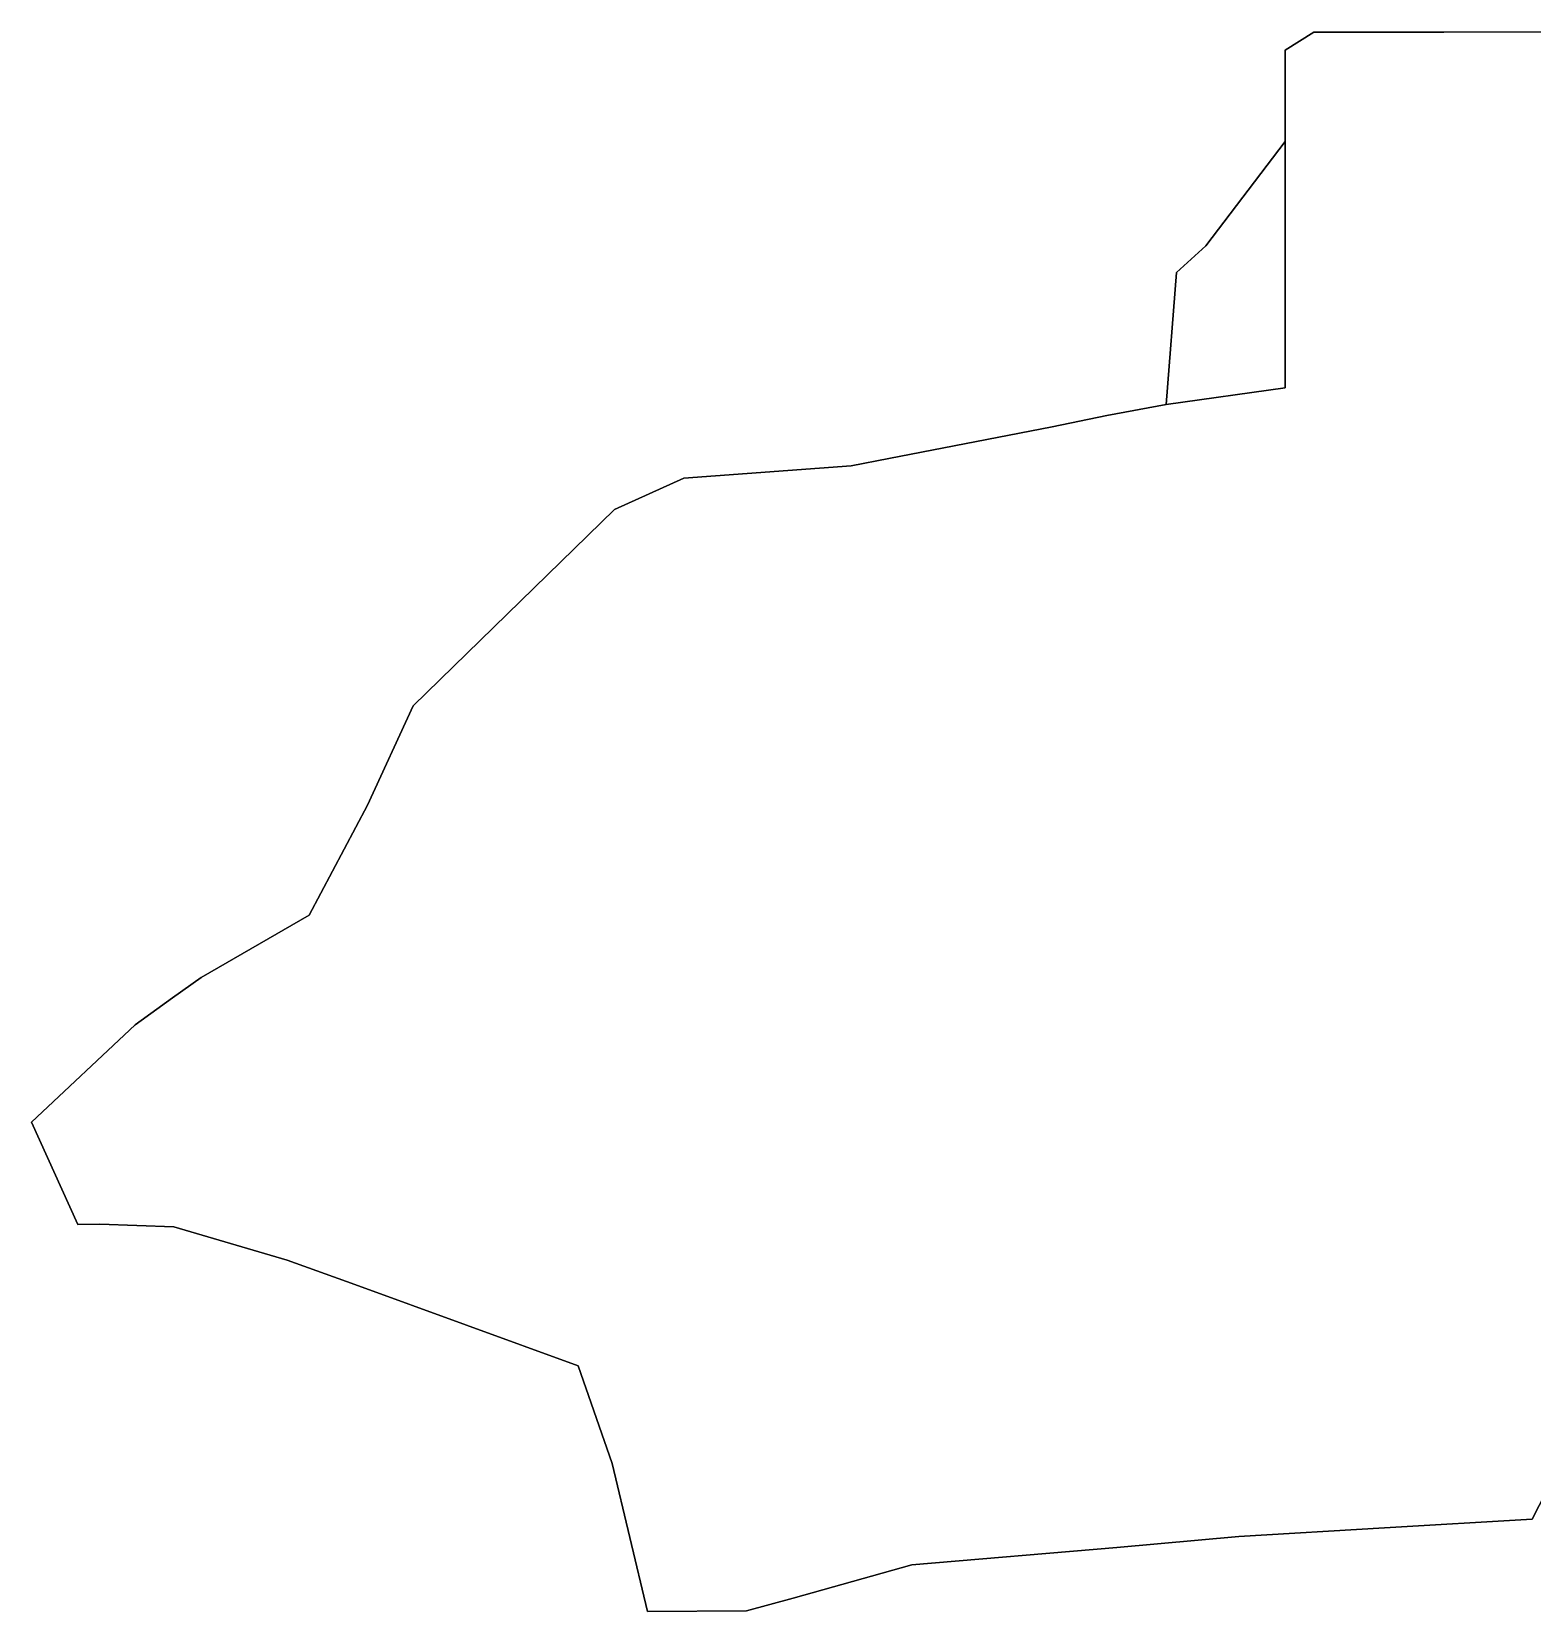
# Model space of a CAD drawing. Extents: x -81.91 to -76.23, y 44.61 to 48.59.
# Drawn here: x -81.911 to -78.127, y 44.606 to 48.59 of the extents above; entities that cross this region are included whole.
import ezdxf

# ---------------------------------------------------------------- set-up
doc = ezdxf.new("R2010")
doc.units = 0
doc.header["$MEASUREMENT"] = 0
doc.layers.add('GEO_', color=7, linetype='Continuous')

msp = doc.modelspace()

# ---------------------------------------------------------------- linework, layer by layer
at = {"layer": 'GEO_', "color": 7, "true_color": 0xffffff}
for p, q in [((-78.75, 48.5427), (-78.6778, 48.5887)), ((-78.75, 48.5427), (-78.6778, 48.5887)), ((-78.75, 48.5427), (-78.6778, 48.5887)), ((-78.6778, 48.5887), (-78.75, 48.5427)), ((-78.75, 48.5427), (-78.6778, 48.5887)), ((-78.75, 48.5427), (-78.6778, 48.5887)), ((-78.75, 48.5427), (-78.6778, 48.5887)), ((-78.6778, 48.5887), (-78.75, 48.5427)), ((-78.75, 48.5427), (-78.6778, 48.5887)), ((-78.75, 48.5427), (-78.6778, 48.5887)), ((-78.75, 48.5427), (-78.6778, 48.5887)), ((-78.6778, 48.5887), (-78.75, 48.5427)), ((-78.6778, 48.5887), (-78.35, 48.5887)), ((-78.6778, 48.5887), (-78.35, 48.5887)), ((-78.6778, 48.5887), (-78.6778, 48.5887)), ((-78.6778, 48.5887), (-78.35, 48.5887)), ((-78.35, 48.5887), (-78.6778, 48.5887)), ((-78.6778, 48.5887), (-78.35, 48.5887)), ((-78.6778, 48.5887), (-78.35, 48.5887)), ((-78.6778, 48.5887), (-78.6778, 48.5887)), ((-78.6778, 48.5887), (-78.35, 48.5887)), ((-78.35, 48.5887), (-78.6778, 48.5887)), ((-78.6778, 48.5887), (-78.35, 48.5887)), ((-78.6778, 48.5887), (-78.35, 48.5887)), ((-78.6778, 48.5887), (-78.6778, 48.5887)), ((-78.6778, 48.5887), (-78.35, 48.5887)), ((-78.35, 48.5887), (-78.6778, 48.5887)), ((-78.35, 48.5887), (-77.9419, 48.5899)), ((-77.9419, 48.5899), (-78.35, 48.5887)), ((-78.35, 48.5887), (-77.9419, 48.5899)), ((-77.9419, 48.5899), (-78.35, 48.5887)), ((-78.35, 48.5887), (-77.9419, 48.5899)), ((-77.9419, 48.5899), (-78.35, 48.5887)), ((-78.35, 48.5887), (-78.35, 48.5887)), ((-78.35, 48.5887), (-78.35, 48.5887)), ((-78.35, 48.5887), (-78.35, 48.5887)), ((-78.35, 48.5887), (-78.35, 48.5887)), ((-78.35, 48.5887), (-78.35, 48.5887)), ((-78.35, 48.5887), (-78.35, 48.5887)), ((-78.75, 48.3129), (-78.75, 48.5427)), ((-78.75, 48.3129), (-78.75, 48.5427)), ((-78.75, 48.3129), (-78.75, 48.5427)), ((-78.75, 48.5427), (-78.75, 48.5427)), ((-78.75, 48.5427), (-78.75, 48.3129)), ((-78.75, 48.3129), (-78.75, 48.5427)), ((-78.75, 48.3129), (-78.75, 48.5427)), ((-78.75, 48.3129), (-78.75, 48.5427)), ((-78.75, 48.5427), (-78.75, 48.5427)), ((-78.75, 48.5427), (-78.75, 48.3129)), ((-78.75, 48.3129), (-78.75, 48.5427)), ((-78.75, 48.3129), (-78.75, 48.5427)), ((-78.75, 48.3129), (-78.75, 48.5427)), ((-78.75, 48.5427), (-78.75, 48.5427)), ((-78.75, 48.5427), (-78.75, 48.3129)), ((-78.95, 48.0493), (-78.75, 48.3129)), ((-78.95, 48.0493), (-78.75, 48.3129)), ((-78.95, 48.0493), (-78.75, 48.3129)), ((-78.75, 48.3129), (-78.95, 48.0493)), ((-78.75, 47.6913), (-78.75, 48.3129)), ((-78.75, 47.6913), (-78.75, 48.3129)), ((-78.75, 47.6913), (-78.75, 48.3129)), ((-78.75, 48.3129), (-78.75, 48.3129)), ((-78.75, 48.3129), (-78.75, 47.6913)), ((-78.75, 47.6913), (-78.75, 48.3129)), ((-78.75, 47.6913), (-78.75, 48.3129)), ((-78.75, 47.6913), (-78.75, 48.3129)), ((-78.75, 48.3129), (-78.75, 48.3129)), ((-78.75, 48.3129), (-78.75, 47.6913)), ((-78.75, 48.3129), (-78.75, 48.3129)), ((-79.0244, 47.9826), (-78.95, 48.0493)), ((-79.0244, 47.9826), (-78.95, 48.0493)), ((-79.0244, 47.9826), (-78.95, 48.0493)), ((-78.95, 48.0493), (-79.0244, 47.9826)), ((-78.95, 48.0493), (-78.95, 48.0493)), ((-79.05, 47.6499), (-79.0244, 47.9826)), ((-79.05, 47.6499), (-79.0244, 47.9826)), ((-79.05, 47.6499), (-79.0244, 47.9826)), ((-79.0244, 47.9826), (-79.05, 47.6499)), ((-79.0244, 47.9826), (-79.0244, 47.9826)), ((-79.05, 47.6499), (-78.75, 47.6913)), ((-79.05, 47.6499), (-78.75, 47.6913)), ((-79.05, 47.6499), (-78.75, 47.6913)), ((-78.75, 47.6913), (-79.05, 47.6499)), ((-79.05, 47.6499), (-78.75, 47.6913)), ((-79.05, 47.6499), (-78.75, 47.6913)), ((-79.05, 47.6499), (-78.75, 47.6913)), ((-78.75, 47.6913), (-79.05, 47.6499)), ((-78.75, 47.6913), (-78.75, 47.6913)), ((-78.75, 47.6913), (-78.75, 47.6913)), ((-79.2, 47.6215), (-79.05, 47.6499)), ((-79.05, 47.6499), (-79.2, 47.6215)), ((-79.2, 47.6215), (-79.05, 47.6499)), ((-79.05, 47.6499), (-79.2, 47.6215)), ((-79.2, 47.6215), (-79.05, 47.6499)), ((-79.05, 47.6499), (-79.2, 47.6215)), ((-79.05, 47.6499), (-79.05, 47.6499)), ((-79.05, 47.6499), (-79.05, 47.6499)), ((-79.05, 47.6499), (-79.05, 47.6499)), ((-79.3375, 47.593), (-79.2, 47.6215)), ((-79.3375, 47.593), (-79.2, 47.6215)), ((-79.3375, 47.593), (-79.2, 47.6215)), ((-79.2, 47.6215), (-79.3375, 47.593)), ((-79.3375, 47.593), (-79.2, 47.6215)), ((-79.3375, 47.593), (-79.2, 47.6215)), ((-79.3375, 47.593), (-79.2, 47.6215)), ((-79.2, 47.6215), (-79.3375, 47.593)), ((-79.3375, 47.593), (-79.2, 47.6215)), ((-79.3375, 47.593), (-79.2, 47.6215)), ((-79.3375, 47.593), (-79.2, 47.6215)), ((-79.2, 47.6215), (-79.3375, 47.593)), ((-79.2, 47.6215), (-79.2, 47.6215)), ((-79.2, 47.6215), (-79.2, 47.6215)), ((-79.2, 47.6215), (-79.2, 47.6215)), ((-79.2, 47.6215), (-79.2, 47.6215)), ((-79.2, 47.6215), (-79.2, 47.6215)), ((-79.2, 47.6215), (-79.2, 47.6215)), ((-79.75, 47.5134), (-79.3375, 47.593)), ((-79.75, 47.5134), (-79.3375, 47.593)), ((-79.75, 47.5134), (-79.3375, 47.593)), ((-79.3375, 47.593), (-79.75, 47.5134)), ((-79.75, 47.5134), (-79.3375, 47.593)), ((-79.75, 47.5134), (-79.3375, 47.593)), ((-79.75, 47.5134), (-79.3375, 47.593)), ((-79.3375, 47.593), (-79.75, 47.5134)), ((-79.75, 47.5134), (-79.3375, 47.593)), ((-79.75, 47.5134), (-79.3375, 47.593)), ((-79.75, 47.5134), (-79.3375, 47.593)), ((-79.3375, 47.593), (-79.75, 47.5134)), ((-79.3375, 47.593), (-79.3375, 47.593)), ((-79.3375, 47.593), (-79.3375, 47.593)), ((-79.3375, 47.593), (-79.3375, 47.593)), ((-80.2667, 47.4642), (-79.8444, 47.4945)), ((-80.2667, 47.4642), (-79.8444, 47.4945)), ((-80.2667, 47.4642), (-79.8444, 47.4945)), ((-79.8444, 47.4945), (-80.2667, 47.4642)), ((-80.2667, 47.4642), (-79.8444, 47.4945)), ((-80.2667, 47.4642), (-79.8444, 47.4945)), ((-80.2667, 47.4642), (-79.8444, 47.4945)), ((-79.8444, 47.4945), (-80.2667, 47.4642)), ((-80.2667, 47.4642), (-79.8444, 47.4945)), ((-80.2667, 47.4642), (-79.8444, 47.4945)), ((-80.2667, 47.4642), (-79.8444, 47.4945)), ((-79.8444, 47.4945), (-80.2667, 47.4642)), ((-79.8444, 47.4945), (-79.75, 47.5134)), ((-79.8444, 47.4945), (-79.75, 47.5134)), ((-79.8444, 47.4945), (-79.75, 47.5134)), ((-79.75, 47.5134), (-79.8444, 47.4945)), ((-79.8444, 47.4945), (-79.75, 47.5134)), ((-79.8444, 47.4945), (-79.75, 47.5134)), ((-79.8444, 47.4945), (-79.75, 47.5134)), ((-79.75, 47.5134), (-79.8444, 47.4945)), ((-79.8444, 47.4945), (-79.75, 47.5134)), ((-79.8444, 47.4945), (-79.75, 47.5134)), ((-79.8444, 47.4945), (-79.75, 47.5134)), ((-79.75, 47.5134), (-79.8444, 47.4945)), ((-79.8444, 47.4945), (-79.8444, 47.4945)), ((-79.8444, 47.4945), (-79.8444, 47.4945)), ((-79.8444, 47.4945), (-79.8444, 47.4945)), ((-79.75, 47.5134), (-79.75, 47.5134)), ((-79.75, 47.5134), (-79.75, 47.5134)), ((-79.75, 47.5134), (-79.75, 47.5134)), ((-80.2667, 47.4642), (-80.4417, 47.3847)), ((-80.2667, 47.4642), (-80.4417, 47.3847)), ((-80.2667, 47.4642), (-80.4417, 47.3847)), ((-80.4417, 47.3847), (-80.2667, 47.4642)), ((-80.2667, 47.4642), (-80.4417, 47.3847)), ((-80.2667, 47.4642), (-80.4417, 47.3847)), ((-80.2667, 47.4642), (-80.4417, 47.3847)), ((-80.4417, 47.3847), (-80.2667, 47.4642)), ((-80.2667, 47.4642), (-80.4417, 47.3847)), ((-80.2667, 47.4642), (-80.4417, 47.3847)), ((-80.2667, 47.4642), (-80.4417, 47.3847)), ((-80.4417, 47.3847), (-80.2667, 47.4642)), ((-80.4417, 47.3847), (-80.2667, 47.4642)), ((-80.2667, 47.4642), (-80.4417, 47.3847)), ((-80.4417, 47.3847), (-80.2667, 47.4642)), ((-80.2667, 47.4642), (-80.4417, 47.3847)), ((-80.4417, 47.3847), (-80.2667, 47.4642)), ((-80.2667, 47.4642), (-80.4417, 47.3847)), ((-80.2667, 47.4642), (-80.2667, 47.4642)), ((-80.2667, 47.4642), (-80.2667, 47.4642)), ((-80.2667, 47.4642), (-80.2667, 47.4642)), ((-80.2667, 47.4642), (-80.2667, 47.4642)), ((-80.2667, 47.4642), (-80.2667, 47.4642)), ((-80.2667, 47.4642), (-80.2667, 47.4642)), ((-80.4417, 47.3847), (-80.9486, 46.8898)), ((-80.4417, 47.3847), (-80.9486, 46.8898)), ((-80.4417, 47.3847), (-80.9486, 46.8898)), ((-80.9486, 46.8898), (-80.4417, 47.3847)), ((-80.4417, 47.3847), (-80.9486, 46.8898)), ((-80.4417, 47.3847), (-80.9486, 46.8898)), ((-80.4417, 47.3847), (-80.9486, 46.8898)), ((-80.9486, 46.8898), (-80.4417, 47.3847)), ((-80.4417, 47.3847), (-80.9486, 46.8898)), ((-80.4417, 47.3847), (-80.9486, 46.8898)), ((-80.4417, 47.3847), (-80.9486, 46.8898)), ((-80.9486, 46.8898), (-80.4417, 47.3847)), ((-80.9486, 46.8898), (-80.4417, 47.3847)), ((-80.9486, 46.8898), (-80.4417, 47.3847)), ((-80.9486, 46.8898), (-80.4417, 47.3847)), ((-80.4417, 47.3847), (-80.9486, 46.8898)), ((-80.9486, 46.8898), (-80.4417, 47.3847)), ((-80.9486, 46.8898), (-80.4417, 47.3847)), ((-80.9486, 46.8898), (-80.4417, 47.3847)), ((-80.4417, 47.3847), (-80.9486, 46.8898)), ((-80.9486, 46.8898), (-80.4417, 47.3847)), ((-80.9486, 46.8898), (-80.4417, 47.3847)), ((-80.9486, 46.8898), (-80.4417, 47.3847)), ((-80.4417, 47.3847), (-80.9486, 46.8898)), ((-80.4417, 47.3847), (-80.4417, 47.3847)), ((-80.4417, 47.3847), (-80.4417, 47.3847)), ((-80.4417, 47.3847), (-80.4417, 47.3847)), ((-80.4417, 47.3847), (-80.4417, 47.3847)), ((-80.4417, 47.3847), (-80.4417, 47.3847)), ((-80.4417, 47.3847), (-80.4417, 47.3847)), ((-80.9486, 46.8898), (-81.0639, 46.6389)), ((-80.9486, 46.8898), (-81.0639, 46.6389)), ((-80.9486, 46.8898), (-81.0639, 46.6389)), ((-81.0639, 46.6389), (-80.9486, 46.8898)), ((-80.9486, 46.8898), (-81.0639, 46.6389)), ((-80.9486, 46.8898), (-81.0639, 46.6389)), ((-80.9486, 46.8898), (-81.0639, 46.6389)), ((-81.0639, 46.6389), (-80.9486, 46.8898)), ((-80.9486, 46.8898), (-81.0639, 46.6389)), ((-80.9486, 46.8898), (-81.0639, 46.6389)), ((-80.9486, 46.8898), (-81.0639, 46.6389)), ((-81.0639, 46.6389), (-80.9486, 46.8898)), ((-80.9486, 46.8898), (-81.0639, 46.6389)), ((-80.9486, 46.8898), (-81.0639, 46.6389)), ((-80.9486, 46.8898), (-81.0639, 46.6389)), ((-81.0639, 46.6389), (-80.9486, 46.8898)), ((-80.9486, 46.8898), (-81.0639, 46.6389)), ((-80.9486, 46.8898), (-81.0639, 46.6389)), ((-80.9486, 46.8898), (-81.0639, 46.6389)), ((-81.0639, 46.6389), (-80.9486, 46.8898)), ((-80.9486, 46.8898), (-81.0639, 46.6389)), ((-80.9486, 46.8898), (-81.0639, 46.6389)), ((-80.9486, 46.8898), (-81.0639, 46.6389)), ((-81.0639, 46.6389), (-80.9486, 46.8898)), ((-81.0639, 46.6389), (-80.9486, 46.8898)), ((-81.0639, 46.6389), (-80.9486, 46.8898)), ((-81.0639, 46.6389), (-80.9486, 46.8898)), ((-80.9486, 46.8898), (-81.0639, 46.6389)), ((-81.0639, 46.6389), (-80.9486, 46.8898)), ((-81.0639, 46.6389), (-80.9486, 46.8898)), ((-81.0639, 46.6389), (-80.9486, 46.8898)), ((-80.9486, 46.8898), (-81.0639, 46.6389)), ((-81.0639, 46.6389), (-80.9486, 46.8898)), ((-81.0639, 46.6389), (-80.9486, 46.8898)), ((-81.0639, 46.6389), (-80.9486, 46.8898)), ((-80.9486, 46.8898), (-81.0639, 46.6389)), ((-80.9486, 46.8898), (-80.9486, 46.8898)), ((-80.9486, 46.8898), (-80.9486, 46.8898)), ((-80.9486, 46.8898), (-80.9486, 46.8898)), ((-80.9486, 46.8898), (-80.9486, 46.8898)), ((-80.9486, 46.8898), (-80.9486, 46.8898)), ((-80.9486, 46.8898), (-80.9486, 46.8898)), ((-80.9486, 46.8898), (-80.9486, 46.8898)), ((-80.9486, 46.8898), (-80.9486, 46.8898)), ((-80.9486, 46.8898), (-80.9486, 46.8898)), ((-80.9486, 46.8898), (-80.9486, 46.8898)), ((-80.9486, 46.8898), (-80.9486, 46.8898)), ((-80.9486, 46.8898), (-80.9486, 46.8898)), ((-81.0639, 46.6389), (-81.2111, 46.3619)), ((-81.0639, 46.6389), (-81.2111, 46.3619)), ((-81.0639, 46.6389), (-81.2111, 46.3619)), ((-81.2111, 46.3619), (-81.0639, 46.6389)), ((-81.0639, 46.6389), (-81.2111, 46.3619)), ((-81.0639, 46.6389), (-81.2111, 46.3619)), ((-81.0639, 46.6389), (-81.2111, 46.3619)), ((-81.2111, 46.3619), (-81.0639, 46.6389)), ((-81.0639, 46.6389), (-81.2111, 46.3619)), ((-81.0639, 46.6389), (-81.2111, 46.3619)), ((-81.0639, 46.6389), (-81.2111, 46.3619)), ((-81.2111, 46.3619), (-81.0639, 46.6389)), ((-81.0639, 46.6389), (-81.2111, 46.3619)), ((-81.0639, 46.6389), (-81.2111, 46.3619)), ((-81.0639, 46.6389), (-81.2111, 46.3619)), ((-81.2111, 46.3619), (-81.0639, 46.6389)), ((-81.0639, 46.6389), (-81.2111, 46.3619)), ((-81.0639, 46.6389), (-81.2111, 46.3619)), ((-81.0639, 46.6389), (-81.2111, 46.3619)), ((-81.2111, 46.3619), (-81.0639, 46.6389)), ((-81.0639, 46.6389), (-81.2111, 46.3619)), ((-81.0639, 46.6389), (-81.2111, 46.3619)), ((-81.0639, 46.6389), (-81.2111, 46.3619)), ((-81.2111, 46.3619), (-81.0639, 46.6389)), ((-81.2111, 46.3619), (-81.0639, 46.6389)), ((-81.2111, 46.3619), (-81.0639, 46.6389)), ((-81.2111, 46.3619), (-81.0639, 46.6389)), ((-81.0639, 46.6389), (-81.2111, 46.3619)), ((-81.2111, 46.3619), (-81.0639, 46.6389)), ((-81.2111, 46.3619), (-81.0639, 46.6389)), ((-81.2111, 46.3619), (-81.0639, 46.6389)), ((-81.0639, 46.6389), (-81.2111, 46.3619)), ((-81.2111, 46.3619), (-81.0639, 46.6389)), ((-81.2111, 46.3619), (-81.0639, 46.6389)), ((-81.2111, 46.3619), (-81.0639, 46.6389)), ((-81.0639, 46.6389), (-81.2111, 46.3619)), ((-81.0639, 46.6389), (-81.0639, 46.6389)), ((-81.0639, 46.6389), (-81.0639, 46.6389)), ((-81.0639, 46.6389), (-81.0639, 46.6389)), ((-81.0639, 46.6389), (-81.0639, 46.6389)), ((-81.0639, 46.6389), (-81.0639, 46.6389)), ((-81.0639, 46.6389), (-81.0639, 46.6389)), ((-81.0639, 46.6389), (-81.0639, 46.6389)), ((-81.0639, 46.6389), (-81.0639, 46.6389)), ((-81.0639, 46.6389), (-81.0639, 46.6389)), ((-81.2111, 46.3619), (-81.4833, 46.205)), ((-81.2111, 46.3619), (-81.4833, 46.205)), ((-81.2111, 46.3619), (-81.4833, 46.205)), ((-81.4833, 46.205), (-81.2111, 46.3619)), ((-81.2111, 46.3619), (-81.4833, 46.205)), ((-81.2111, 46.3619), (-81.4833, 46.205)), ((-81.2111, 46.3619), (-81.4833, 46.205)), ((-81.4833, 46.205), (-81.2111, 46.3619)), ((-81.2111, 46.3619), (-81.4833, 46.205)), ((-81.2111, 46.3619), (-81.4833, 46.205)), ((-81.2111, 46.3619), (-81.4833, 46.205)), ((-81.4833, 46.205), (-81.2111, 46.3619)), ((-81.2111, 46.3619), (-81.4833, 46.205)), ((-81.2111, 46.3619), (-81.4833, 46.205)), ((-81.2111, 46.3619), (-81.4833, 46.205)), ((-81.4833, 46.205), (-81.2111, 46.3619)), ((-81.2111, 46.3619), (-81.4833, 46.205)), ((-81.2111, 46.3619), (-81.4833, 46.205)), ((-81.2111, 46.3619), (-81.4833, 46.205)), ((-81.4833, 46.205), (-81.2111, 46.3619)), ((-81.2111, 46.3619), (-81.4833, 46.205)), ((-81.2111, 46.3619), (-81.4833, 46.205)), ((-81.2111, 46.3619), (-81.4833, 46.205)), ((-81.4833, 46.205), (-81.2111, 46.3619)), ((-81.4833, 46.205), (-81.2111, 46.3619)), ((-81.4833, 46.205), (-81.2111, 46.3619)), ((-81.4833, 46.205), (-81.2111, 46.3619)), ((-81.2111, 46.3619), (-81.4833, 46.205)), ((-81.2111, 46.3619), (-81.2111, 46.3619)), ((-81.2111, 46.3619), (-81.2111, 46.3619)), ((-81.2111, 46.3619), (-81.2111, 46.3619)), ((-81.2111, 46.3619), (-81.2111, 46.3619)), ((-81.2111, 46.3619), (-81.2111, 46.3619)), ((-81.2111, 46.3619), (-81.2111, 46.3619)), ((-81.2111, 46.3619), (-81.2111, 46.3619)), ((-81.2111, 46.3619), (-81.2111, 46.3619)), ((-81.2111, 46.3619), (-81.2111, 46.3619)), ((-81.2111, 46.3619), (-81.2111, 46.3619)), ((-81.2111, 46.3619), (-81.2111, 46.3619)), ((-81.4833, 46.205), (-81.556, 46.1531)), ((-81.4833, 46.205), (-81.556, 46.1531)), ((-81.4833, 46.205), (-81.556, 46.1531)), ((-81.556, 46.1531), (-81.4833, 46.205)), ((-81.4833, 46.205), (-81.556, 46.1531)), ((-81.4833, 46.205), (-81.556, 46.1531)), ((-81.4833, 46.205), (-81.556, 46.1531)), ((-81.556, 46.1531), (-81.4833, 46.205)), ((-81.4833, 46.205), (-81.556, 46.1531)), ((-81.4833, 46.205), (-81.556, 46.1531)), ((-81.4833, 46.205), (-81.556, 46.1531)), ((-81.556, 46.1531), (-81.4833, 46.205)), ((-81.4833, 46.205), (-81.556, 46.1531)), ((-81.4833, 46.205), (-81.556, 46.1531)), ((-81.4833, 46.205), (-81.556, 46.1531)), ((-81.556, 46.1531), (-81.4833, 46.205)), ((-81.4833, 46.205), (-81.556, 46.1531)), ((-81.4833, 46.205), (-81.556, 46.1531)), ((-81.4833, 46.205), (-81.556, 46.1531)), ((-81.556, 46.1531), (-81.4833, 46.205)), ((-81.4833, 46.205), (-81.556, 46.1531)), ((-81.4833, 46.205), (-81.556, 46.1531)), ((-81.4833, 46.205), (-81.556, 46.1531)), ((-81.556, 46.1531), (-81.4833, 46.205)), ((-81.556, 46.1531), (-81.4833, 46.205)), ((-81.556, 46.1531), (-81.4833, 46.205)), ((-81.556, 46.1531), (-81.4833, 46.205)), ((-81.4833, 46.205), (-81.556, 46.1531)), ((-81.4833, 46.205), (-81.4833, 46.205)), ((-81.4833, 46.205), (-81.4833, 46.205)), ((-81.4833, 46.205), (-81.4833, 46.205)), ((-81.4833, 46.205), (-81.4833, 46.205)), ((-81.4833, 46.205), (-81.4833, 46.205)), ((-81.4833, 46.205), (-81.4833, 46.205)), ((-81.4833, 46.205), (-81.4833, 46.205)), ((-81.556, 46.1531), (-81.65, 46.0857)), ((-81.556, 46.1531), (-81.65, 46.0857)), ((-81.556, 46.1531), (-81.65, 46.0857)), ((-81.65, 46.0857), (-81.556, 46.1531)), ((-81.556, 46.1531), (-81.65, 46.0857)), ((-81.556, 46.1531), (-81.65, 46.0857)), ((-81.556, 46.1531), (-81.65, 46.0857)), ((-81.65, 46.0857), (-81.556, 46.1531)), ((-81.556, 46.1531), (-81.65, 46.0857)), ((-81.556, 46.1531), (-81.65, 46.0857)), ((-81.556, 46.1531), (-81.65, 46.0857)), ((-81.65, 46.0857), (-81.556, 46.1531)), ((-81.65, 46.0857), (-81.556, 46.1531)), ((-81.65, 46.0857), (-81.556, 46.1531)), ((-81.65, 46.0857), (-81.556, 46.1531)), ((-81.556, 46.1531), (-81.65, 46.0857)), ((-81.556, 46.1531), (-81.556, 46.1531)), ((-81.556, 46.1531), (-81.556, 46.1531)), ((-81.556, 46.1531), (-81.556, 46.1531)), ((-81.556, 46.1531), (-81.556, 46.1531)), ((-81.556, 46.1531), (-81.556, 46.1531)), ((-81.556, 46.1531), (-81.556, 46.1531)), ((-81.556, 46.1531), (-81.556, 46.1531)), ((-81.65, 46.0857), (-81.9111, 45.8402)), ((-81.65, 46.0857), (-81.9111, 45.8402)), ((-81.65, 46.0857), (-81.9111, 45.8402)), ((-81.9111, 45.8402), (-81.65, 46.0857)), ((-81.65, 46.0857), (-81.9111, 45.8402)), ((-81.65, 46.0857), (-81.9111, 45.8402)), ((-81.65, 46.0857), (-81.9111, 45.8402)), ((-81.9111, 45.8402), (-81.65, 46.0857)), ((-81.65, 46.0857), (-81.9111, 45.8402)), ((-81.65, 46.0857), (-81.9111, 45.8402)), ((-81.65, 46.0857), (-81.9111, 45.8402)), ((-81.9111, 45.8402), (-81.65, 46.0857)), ((-81.9111, 45.8402), (-81.65, 46.0857)), ((-81.9111, 45.8402), (-81.65, 46.0857)), ((-81.9111, 45.8402), (-81.65, 46.0857)), ((-81.65, 46.0857), (-81.9111, 45.8402)), ((-81.65, 46.0857), (-81.65, 46.0857)), ((-81.65, 46.0857), (-81.65, 46.0857)), ((-81.65, 46.0857), (-81.65, 46.0857)), ((-81.65, 46.0857), (-81.65, 46.0857)), ((-81.9111, 45.8402), (-81.7944, 45.5816)), ((-81.9111, 45.8402), (-81.7944, 45.5816)), ((-81.9111, 45.8402), (-81.9111, 45.8402)), ((-81.9111, 45.8402), (-81.7944, 45.5816)), ((-81.7944, 45.5816), (-81.9111, 45.8402)), ((-81.9111, 45.8402), (-81.9111, 45.8402)), ((-81.9111, 45.8402), (-81.7944, 45.5816)), ((-81.9111, 45.8402), (-81.9111, 45.8402)), ((-81.9111, 45.8402), (-81.7944, 45.5816)), ((-81.7944, 45.5816), (-81.9111, 45.8402)), ((-81.9111, 45.8402), (-81.9111, 45.8402)), ((-81.9111, 45.8402), (-81.9111, 45.8402)), ((-81.9111, 45.8402), (-81.7944, 45.5816)), ((-81.9111, 45.8402), (-81.7944, 45.5816)), ((-81.9111, 45.8402), (-81.9111, 45.8402)), ((-81.9111, 45.8402), (-81.7944, 45.5816)), ((-81.7944, 45.5816), (-81.9111, 45.8402)), ((-81.9111, 45.8402), (-81.9111, 45.8402)), ((-81.9111, 45.8402), (-81.9111, 45.8402)), ((-81.9111, 45.8402), (-81.9111, 45.8402)), ((-81.7944, 45.5816), (-81.9111, 45.8402)), ((-81.7944, 45.5816), (-81.9111, 45.8402)), ((-81.7944, 45.5816), (-81.9111, 45.8402)), ((-81.9111, 45.8402), (-81.9111, 45.8402)), ((-81.9111, 45.8402), (-81.7944, 45.5816)), ((-81.7944, 45.5816), (-81.7389, 45.5831)), ((-81.7389, 45.5831), (-81.7944, 45.5816)), ((-81.7389, 45.5831), (-81.7944, 45.5816)), ((-81.7389, 45.5831), (-81.7944, 45.5816)), ((-81.7389, 45.5831), (-81.7944, 45.5816)), ((-81.7944, 45.5816), (-81.7389, 45.5831)), ((-81.7944, 45.5816), (-81.7944, 45.5816)), ((-81.7944, 45.5816), (-81.7944, 45.5816)), ((-81.7944, 45.5816), (-81.7944, 45.5816)), ((-81.7944, 45.5816), (-81.7944, 45.5816)), ((-81.7944, 45.5816), (-81.7944, 45.5816)), ((-81.7944, 45.5816), (-81.7944, 45.5816)), ((-81.7389, 45.5831), (-81.5528, 45.5757)), ((-81.7389, 45.5831), (-81.5528, 45.5757)), ((-81.7389, 45.5831), (-81.7389, 45.5831)), ((-81.7389, 45.5831), (-81.5528, 45.5757)), ((-81.5528, 45.5757), (-81.7389, 45.5831)), ((-81.5528, 45.5757), (-81.7389, 45.5831)), ((-81.5528, 45.5757), (-81.7389, 45.5831)), ((-81.5528, 45.5757), (-81.7389, 45.5831)), ((-81.7389, 45.5831), (-81.7389, 45.5831)), ((-81.7389, 45.5831), (-81.5528, 45.5757)), ((-81.5528, 45.5757), (-81.2667, 45.4916)), ((-81.5528, 45.5757), (-81.2667, 45.4916)), ((-81.5528, 45.5757), (-81.5528, 45.5757)), ((-81.5528, 45.5757), (-81.2667, 45.4916)), ((-81.2667, 45.4916), (-81.5528, 45.5757)), ((-81.2667, 45.4916), (-81.5528, 45.5757)), ((-81.2667, 45.4916), (-81.5528, 45.5757)), ((-81.2667, 45.4916), (-81.5528, 45.5757)), ((-81.5528, 45.5757), (-81.5528, 45.5757)), ((-81.5528, 45.5757), (-81.2667, 45.4916)), ((-81.2667, 45.4916), (-81.0961, 45.4302)), ((-81.2667, 45.4916), (-81.0961, 45.4302)), ((-81.2667, 45.4916), (-81.2667, 45.4916)), ((-81.2667, 45.4916), (-81.0961, 45.4302)), ((-81.0961, 45.4302), (-81.2667, 45.4916)), ((-81.0961, 45.4302), (-81.2667, 45.4916)), ((-81.0961, 45.4302), (-81.2667, 45.4916)), ((-81.0961, 45.4302), (-81.2667, 45.4916)), ((-81.2667, 45.4916), (-81.2667, 45.4916)), ((-81.2667, 45.4916), (-81.0961, 45.4302)), ((-81.0961, 45.4302), (-80.5333, 45.2256)), ((-80.5333, 45.2256), (-81.0961, 45.4302)), ((-81.0961, 45.4302), (-81.0961, 45.4302)), ((-81.0961, 45.4302), (-80.5333, 45.2256)), ((-81.0961, 45.4302), (-80.5333, 45.2256)), ((-81.0961, 45.4302), (-81.0961, 45.4302)), ((-81.0961, 45.4302), (-80.5333, 45.2256)), ((-80.5333, 45.2256), (-81.0961, 45.4302)), ((-80.5333, 45.2256), (-81.0961, 45.4302)), ((-80.5333, 45.2256), (-81.0961, 45.4302)), ((-80.5333, 45.2256), (-81.0961, 45.4302)), ((-81.0961, 45.4302), (-81.0961, 45.4302)), ((-81.0961, 45.4302), (-80.5333, 45.2256)), ((-80.5333, 45.2256), (-81.0961, 45.4302)), ((-80.5333, 45.2256), (-81.0961, 45.4302)), ((-80.5333, 45.2256), (-81.0961, 45.4302)), ((-81.0961, 45.4302), (-81.0961, 45.4302)), ((-81.0961, 45.4302), (-80.5333, 45.2256)), ((-80.5333, 45.2256), (-81.0961, 45.4302)), ((-80.5333, 45.2256), (-81.0961, 45.4302)), ((-80.5333, 45.2256), (-81.0961, 45.4302)), ((-81.0961, 45.4302), (-81.0961, 45.4302)), ((-81.0961, 45.4302), (-80.5333, 45.2256)), ((-80.5333, 45.2256), (-80.4475, 44.9792)), ((-80.5333, 45.2256), (-80.4475, 44.9792)), ((-80.5333, 45.2256), (-80.5333, 45.2256)), ((-80.5333, 45.2256), (-80.4475, 44.9792)), ((-80.4475, 44.9792), (-80.5333, 45.2256)), ((-80.5333, 45.2256), (-80.4475, 44.9792)), ((-80.5333, 45.2256), (-80.4475, 44.9792)), ((-80.5333, 45.2256), (-80.5333, 45.2256)), ((-80.5333, 45.2256), (-80.4475, 44.9792)), ((-80.4475, 44.9792), (-80.5333, 45.2256)), ((-80.4475, 44.9792), (-80.5333, 45.2256)), ((-80.4475, 44.9792), (-80.5333, 45.2256)), ((-80.4475, 44.9792), (-80.5333, 45.2256)), ((-80.5333, 45.2256), (-80.5333, 45.2256)), ((-80.5333, 45.2256), (-80.4475, 44.9792)), ((-80.4475, 44.9792), (-80.5333, 45.2256)), ((-80.4475, 44.9792), (-80.5333, 45.2256)), ((-80.4475, 44.9792), (-80.5333, 45.2256)), ((-80.5333, 45.2256), (-80.5333, 45.2256)), ((-80.5333, 45.2256), (-80.4475, 44.9792)), ((-80.5333, 45.2256), (-80.5333, 45.2256)), ((-80.5333, 45.2256), (-80.5333, 45.2256)), ((-80.5333, 45.2256), (-80.5333, 45.2256)), ((-77.95, 45.185), (-78.1278, 44.8391)), ((-77.95, 45.185), (-78.1278, 44.8391)), ((-77.95, 45.185), (-78.1278, 44.8391)), ((-78.1278, 44.8391), (-77.95, 45.185)), ((-77.95, 45.185), (-78.1278, 44.8391)), ((-77.95, 45.185), (-78.1278, 44.8391)), ((-77.95, 45.185), (-78.1278, 44.8391)), ((-78.1278, 44.8391), (-77.95, 45.185)), ((-80.4475, 44.9792), (-80.4475, 44.9792)), ((-80.4475, 44.9792), (-80.3583, 44.6062)), ((-80.4475, 44.9792), (-80.3583, 44.6062)), ((-80.4475, 44.9792), (-80.4475, 44.9792)), ((-80.4475, 44.9792), (-80.3583, 44.6062)), ((-80.3583, 44.6062), (-80.4475, 44.9792)), ((-80.4475, 44.9792), (-80.4475, 44.9792)), ((-80.3583, 44.6062), (-80.4475, 44.9792)), ((-80.3583, 44.6062), (-80.4475, 44.9792)), ((-80.3583, 44.6062), (-80.4475, 44.9792)), ((-80.4475, 44.9792), (-80.4475, 44.9792)), ((-80.4475, 44.9792), (-80.3583, 44.6062)), ((-78.5, 44.8171), (-78.8667, 44.7951)), ((-78.5, 44.8171), (-78.8667, 44.7951)), ((-78.5, 44.8171), (-78.8667, 44.7951)), ((-78.8667, 44.7951), (-78.5, 44.8171)), ((-78.5, 44.8171), (-78.8667, 44.7951)), ((-78.5, 44.8171), (-78.8667, 44.7951)), ((-78.5, 44.8171), (-78.8667, 44.7951)), ((-78.8667, 44.7951), (-78.5, 44.8171)), ((-78.5, 44.8171), (-78.8667, 44.7951)), ((-78.5, 44.8171), (-78.8667, 44.7951)), ((-78.5, 44.8171), (-78.8667, 44.7951)), ((-78.8667, 44.7951), (-78.5, 44.8171)), ((-78.8667, 44.7951), (-78.5, 44.8171)), ((-78.8667, 44.7951), (-78.5, 44.8171)), ((-78.8667, 44.7951), (-78.5, 44.8171)), ((-78.5, 44.8171), (-78.8667, 44.7951)), ((-78.8667, 44.7951), (-78.5, 44.8171)), ((-78.8667, 44.7951), (-78.5, 44.8171)), ((-78.8667, 44.7951), (-78.5, 44.8171)), ((-78.5, 44.8171), (-78.8667, 44.7951)), ((-78.8667, 44.7951), (-78.5, 44.8171)), ((-78.8667, 44.7951), (-78.5, 44.8171)), ((-78.8667, 44.7951), (-78.5, 44.8171)), ((-78.5, 44.8171), (-78.8667, 44.7951)), ((-78.8667, 44.7951), (-78.5, 44.8171)), ((-78.8667, 44.7951), (-78.5, 44.8171)), ((-78.8667, 44.7951), (-78.5, 44.8171)), ((-78.5, 44.8171), (-78.8667, 44.7951)), ((-78.1278, 44.8391), (-78.5, 44.8171)), ((-78.1278, 44.8391), (-78.5, 44.8171)), ((-78.1278, 44.8391), (-78.5, 44.8171)), ((-78.5, 44.8171), (-78.1278, 44.8391)), ((-78.1278, 44.8391), (-78.5, 44.8171)), ((-78.1278, 44.8391), (-78.5, 44.8171)), ((-78.1278, 44.8391), (-78.5, 44.8171)), ((-78.5, 44.8171), (-78.1278, 44.8391)), ((-78.5, 44.8171), (-78.1278, 44.8391)), ((-78.5, 44.8171), (-78.1278, 44.8391)), ((-78.5, 44.8171), (-78.1278, 44.8391)), ((-78.1278, 44.8391), (-78.5, 44.8171)), ((-78.5, 44.8171), (-78.1278, 44.8391)), ((-78.5, 44.8171), (-78.1278, 44.8391)), ((-78.5, 44.8171), (-78.1278, 44.8391)), ((-78.1278, 44.8391), (-78.5, 44.8171)), ((-78.5, 44.8171), (-78.1278, 44.8391)), ((-78.5, 44.8171), (-78.1278, 44.8391)), ((-78.5, 44.8171), (-78.1278, 44.8391)), ((-78.1278, 44.8391), (-78.5, 44.8171)), ((-78.5, 44.8171), (-78.5, 44.8171)), ((-78.5, 44.8171), (-78.5, 44.8171)), ((-78.5, 44.8171), (-78.5, 44.8171)), ((-78.5, 44.8171), (-78.5, 44.8171)), ((-78.5, 44.8171), (-78.5, 44.8171)), ((-78.5, 44.8171), (-78.5, 44.8171)), ((-78.5, 44.8171), (-78.5, 44.8171)), ((-78.1278, 44.8391), (-78.1278, 44.8391)), ((-78.1278, 44.8391), (-78.1278, 44.8391)), ((-78.1278, 44.8391), (-78.1278, 44.8391)), ((-78.1278, 44.8391), (-78.1278, 44.8391)), ((-78.1278, 44.8391), (-78.1278, 44.8391)), ((-78.8667, 44.7951), (-79.175, 44.7675)), ((-78.8667, 44.7951), (-79.175, 44.7675)), ((-78.8667, 44.7951), (-79.175, 44.7675)), ((-79.175, 44.7675), (-78.8667, 44.7951)), ((-78.8667, 44.7951), (-79.175, 44.7675)), ((-78.8667, 44.7951), (-79.175, 44.7675)), ((-78.8667, 44.7951), (-79.175, 44.7675)), ((-79.175, 44.7675), (-78.8667, 44.7951)), ((-78.8667, 44.7951), (-79.175, 44.7675)), ((-78.8667, 44.7951), (-79.175, 44.7675)), ((-78.8667, 44.7951), (-79.175, 44.7675)), ((-79.175, 44.7675), (-78.8667, 44.7951)), ((-79.175, 44.7675), (-78.8667, 44.7951)), ((-79.175, 44.7675), (-78.8667, 44.7951)), ((-79.175, 44.7675), (-78.8667, 44.7951)), ((-78.8667, 44.7951), (-79.175, 44.7675)), ((-79.175, 44.7675), (-78.8667, 44.7951)), ((-79.175, 44.7675), (-78.8667, 44.7951)), ((-79.175, 44.7675), (-78.8667, 44.7951)), ((-78.8667, 44.7951), (-79.175, 44.7675)), ((-79.175, 44.7675), (-78.8667, 44.7951)), ((-79.175, 44.7675), (-78.8667, 44.7951)), ((-79.175, 44.7675), (-78.8667, 44.7951)), ((-78.8667, 44.7951), (-79.175, 44.7675)), ((-79.175, 44.7675), (-78.8667, 44.7951)), ((-79.175, 44.7675), (-78.8667, 44.7951)), ((-79.175, 44.7675), (-78.8667, 44.7951)), ((-78.8667, 44.7951), (-79.175, 44.7675)), ((-78.8667, 44.7951), (-78.8667, 44.7951)), ((-78.8667, 44.7951), (-78.8667, 44.7951)), ((-78.8667, 44.7951), (-78.8667, 44.7951)), ((-78.8667, 44.7951), (-78.8667, 44.7951)), ((-78.8667, 44.7951), (-78.8667, 44.7951)), ((-78.8667, 44.7951), (-78.8667, 44.7951)), ((-78.8667, 44.7951), (-78.8667, 44.7951)), ((-79.175, 44.7675), (-79.6917, 44.7235)), ((-79.175, 44.7675), (-79.6917, 44.7235)), ((-79.175, 44.7675), (-79.6917, 44.7235)), ((-79.6917, 44.7235), (-79.175, 44.7675)), ((-79.175, 44.7675), (-79.6917, 44.7235)), ((-79.175, 44.7675), (-79.6917, 44.7235)), ((-79.175, 44.7675), (-79.6917, 44.7235)), ((-79.6917, 44.7235), (-79.175, 44.7675)), ((-79.175, 44.7675), (-79.6917, 44.7235)), ((-79.175, 44.7675), (-79.6917, 44.7235)), ((-79.175, 44.7675), (-79.6917, 44.7235)), ((-79.6917, 44.7235), (-79.175, 44.7675)), ((-79.6917, 44.7235), (-79.175, 44.7675)), ((-79.6917, 44.7235), (-79.175, 44.7675)), ((-79.6917, 44.7235), (-79.175, 44.7675)), ((-79.175, 44.7675), (-79.6917, 44.7235)), ((-79.6917, 44.7235), (-79.175, 44.7675)), ((-79.6917, 44.7235), (-79.175, 44.7675)), ((-79.6917, 44.7235), (-79.175, 44.7675)), ((-79.175, 44.7675), (-79.6917, 44.7235)), ((-79.6917, 44.7235), (-79.175, 44.7675)), ((-79.6917, 44.7235), (-79.175, 44.7675)), ((-79.6917, 44.7235), (-79.175, 44.7675)), ((-79.175, 44.7675), (-79.6917, 44.7235)), ((-79.6917, 44.7235), (-79.175, 44.7675)), ((-79.6917, 44.7235), (-79.175, 44.7675)), ((-79.6917, 44.7235), (-79.175, 44.7675)), ((-79.175, 44.7675), (-79.6917, 44.7235)), ((-79.175, 44.7675), (-79.175, 44.7675)), ((-79.175, 44.7675), (-79.175, 44.7675)), ((-79.175, 44.7675), (-79.175, 44.7675)), ((-79.175, 44.7675), (-79.175, 44.7675)), ((-79.175, 44.7675), (-79.175, 44.7675)), ((-79.175, 44.7675), (-79.175, 44.7675)), ((-79.175, 44.7675), (-79.175, 44.7675)), ((-79.6917, 44.7235), (-79.9911, 44.6396)), ((-79.6917, 44.7235), (-79.9911, 44.6396)), ((-79.6917, 44.7235), (-79.9911, 44.6396)), ((-79.9911, 44.6396), (-79.6917, 44.7235)), ((-79.9911, 44.6396), (-79.6917, 44.7235)), ((-79.9911, 44.6396), (-79.6917, 44.7235)), ((-79.9911, 44.6396), (-79.6917, 44.7235)), ((-79.6917, 44.7235), (-79.9911, 44.6396)), ((-79.9911, 44.6396), (-79.6917, 44.7235)), ((-79.9911, 44.6396), (-79.6917, 44.7235)), ((-79.9911, 44.6396), (-79.6917, 44.7235)), ((-79.6917, 44.7235), (-79.9911, 44.6396)), ((-79.6917, 44.7235), (-79.6917, 44.7235)), ((-79.6917, 44.7235), (-79.6917, 44.7235)), ((-79.6917, 44.7235), (-79.6917, 44.7235)), ((-79.6917, 44.7235), (-79.6917, 44.7235)), ((-79.6917, 44.7235), (-79.6917, 44.7235)), ((-79.6917, 44.7235), (-79.6917, 44.7235)), ((-79.6917, 44.7235), (-79.6917, 44.7235)), ((-79.9911, 44.6396), (-80.1083, 44.608)), ((-79.9911, 44.6396), (-80.1083, 44.608)), ((-79.9911, 44.6396), (-80.1083, 44.608)), ((-80.1083, 44.608), (-79.9911, 44.6396)), ((-80.1083, 44.608), (-79.9911, 44.6396)), ((-80.1083, 44.608), (-79.9911, 44.6396)), ((-80.1083, 44.608), (-79.9911, 44.6396)), ((-79.9911, 44.6396), (-80.1083, 44.608)), ((-80.1083, 44.608), (-79.9911, 44.6396)), ((-80.1083, 44.608), (-79.9911, 44.6396)), ((-80.1083, 44.608), (-79.9911, 44.6396)), ((-79.9911, 44.6396), (-80.1083, 44.608)), ((-79.9911, 44.6396), (-79.9911, 44.6396)), ((-79.9911, 44.6396), (-79.9911, 44.6396)), ((-79.9911, 44.6396), (-79.9911, 44.6396)), ((-80.3583, 44.6062), (-80.1083, 44.608)), ((-80.3583, 44.6062), (-80.1083, 44.608)), ((-80.3583, 44.6062), (-80.1083, 44.608)), ((-80.1083, 44.608), (-80.3583, 44.6062)), ((-80.1083, 44.608), (-80.3583, 44.6062)), ((-80.1083, 44.608), (-80.3583, 44.6062)), ((-80.1083, 44.608), (-80.3583, 44.6062)), ((-80.3583, 44.6062), (-80.1083, 44.608)), ((-80.3583, 44.6062), (-80.3583, 44.6062)), ((-80.3583, 44.6062), (-80.3583, 44.6062)), ((-80.1083, 44.608), (-80.1083, 44.608)), ((-80.1083, 44.608), (-80.1083, 44.608)), ((-80.1083, 44.608), (-80.1083, 44.608)), ((-80.1083, 44.608), (-80.1083, 44.608))]:
    msp.add_line(p, q, dxfattribs=at)

doc.saveas('drawing.dxf')
